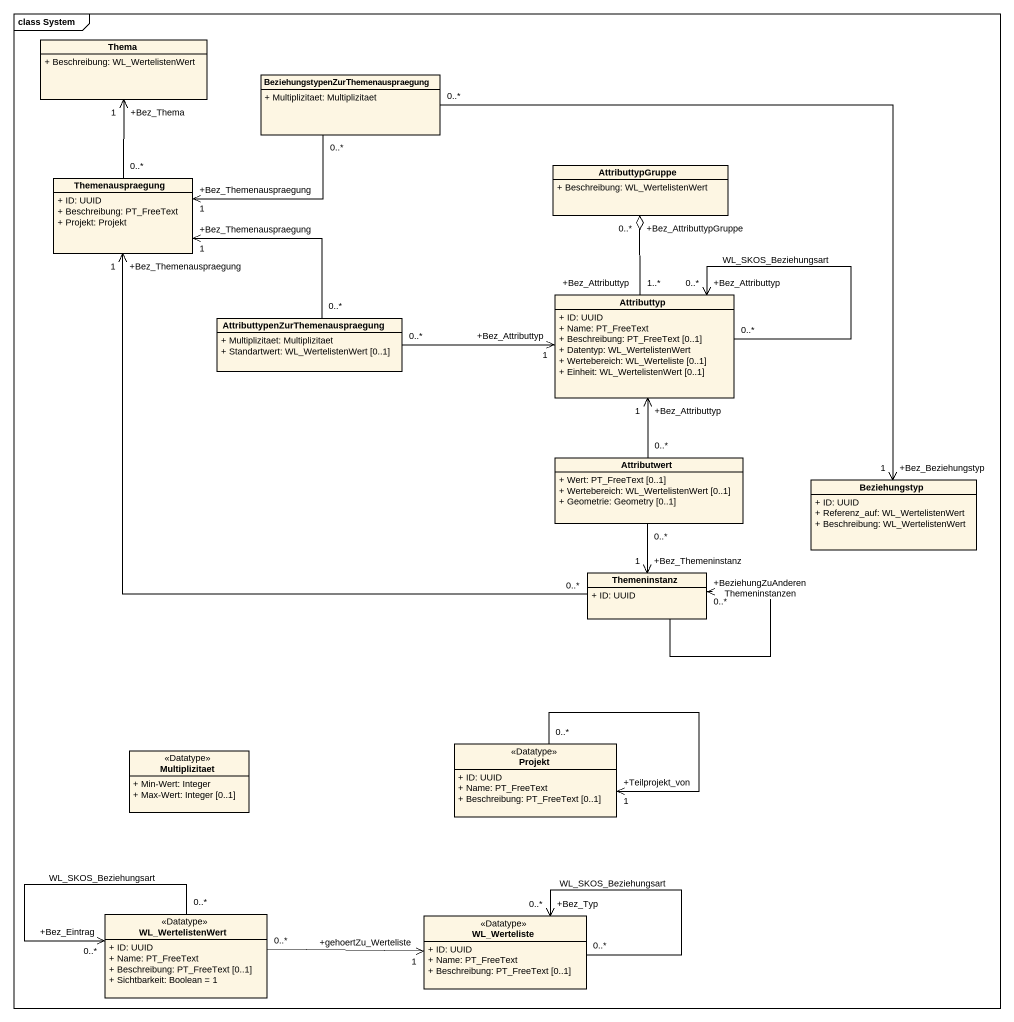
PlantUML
@startuml
mainframe class System
hide circle
hide empty members
skinparam classAttributeIconSize 0
class Thema {
  + Beschreibung: WL_WertelistenWert
}
class "BeziehungstypenZurThemenauspraegung" as BeziehungstypenZurThemenausp {
  + Multiplizitaet: Multiplizitaet
}
class Themenauspraegung {
  + ID: UUID
  + Beschreibung: PT_FreeText
  + Projekt: Projekt
}
class AttributtypGruppe {
  + Beschreibung: WL_WertelistenWert
}
class Attributtyp {
  + ID: UUID
  + Name: PT_FreeText
  + Beschreibung: PT_FreeText [0..1]
  + Datentyp: WL_WertelistenWert
  + Wertebereich: WL_Werteliste [0..1]
  + Einheit: WL_WertelistenWert [0..1]
}
class "AttributtypenZurThemenauspraegung" as AttributtypenZurThemenauspra {
  + Multiplizitaet: Multiplizitaet
  + Standartwert: WL_WertelistenWert [0..1]
}
class Attributwert {
  + Wert: PT_FreeText [0..1]
  + Wertebereich: WL_WertelistenWert [0..1]
  + Geometrie: Geometry [0..1]
}
class Beziehungstyp {
  + ID: UUID
  + Referenz_auf: WL_WertelistenWert
  + Beschreibung: WL_WertelistenWert
}
class Themeninstanz {
  + ID: UUID
}
class Multiplizitaet <<Datatype>> {
  + Min-Wert: Integer
  + Max-Wert: Integer [0..1]
}
class Projekt <<Datatype>> {
  + ID: UUID
  + Name: PT_FreeText
  + Beschreibung: PT_FreeText [0..1]
}
class WL_WertelistenWert <<Datatype>> {
  + ID: UUID
  + Name: PT_FreeText
  + Beschreibung: PT_FreeText [0..1]
  + Sichtbarkeit: Boolean = 1
}
class WL_Werteliste <<Datatype>> {
  + ID: UUID
  + Name: PT_FreeText
  + Beschreibung: PT_FreeText [0..1]
}
Thema "+Bez_Thema\n1" <-- "0..*" Themenauspraegung
BeziehungstypenZurThemenausp "0..*" --> "+Bez_Beziehungstyp\n1" Beziehungstyp
Themenauspraegung "+Bez_Themenauspraegung\n1" <-right- "0..*" BeziehungstypenZurThemenausp
Themenauspraegung "+Bez_Themenauspraegung\n1" <-- "0..*" AttributtypenZurThemenauspra
Attributtyp "+Bez_Attributtyp\n1..*" -up-o "+Bez_AttributtypGruppe\n0..*" AttributtypGruppe
Attributtyp "0..*" --> "+Bez_Attributtyp\n0..*" Attributtyp : WL_SKOS_Beziehungsart
Attributtyp "+Bez_Attributtyp\n1" <-- "0..*" Attributwert
AttributtypenZurThemenauspra "0..*" -right-> "+Bez_Attributtyp\n1" Attributtyp
Attributwert "0..*" --> "+Bez_Themeninstanz\n1" Themeninstanz
Themeninstanz "0..*" -up-> "+Bez_Themenauspraegung\n1" Themenauspraegung
Themeninstanz --> "+BeziehungZuAnderenThemeninstanzen\n0..*" Themeninstanz
Projekt "+Teilprojekt_von\n1" <-- "0..*" Projekt
WL_WertelistenWert "0..*" --> "+Bez_Eintrag\n0..*" WL_WertelistenWert : WL_SKOS_Beziehungsart
WL_Werteliste "+gehoertZu_Werteliste\n1" <-left- "0..*" WL_WertelistenWert
WL_Werteliste "0..*" --> "+Bez_Typ\n0..*" WL_Werteliste : WL_SKOS_Beziehungsart
@enduml
